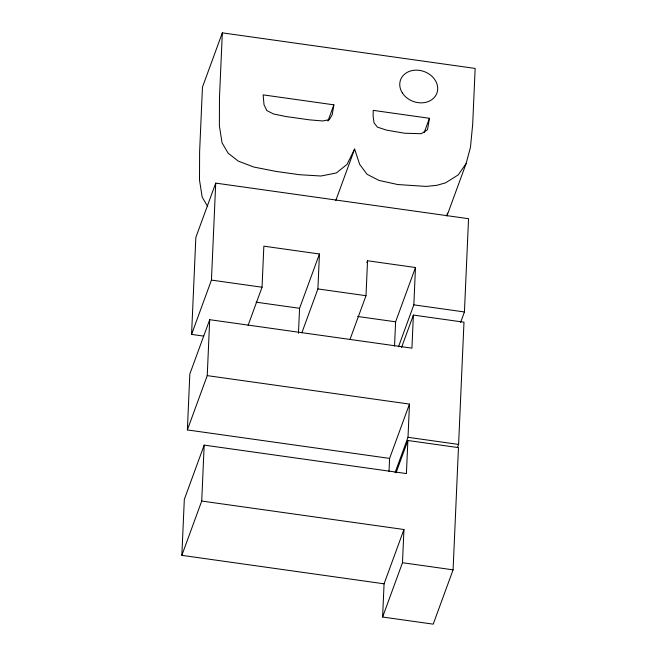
<?xml version="1.0" encoding="UTF-8"?>
<svg xmlns="http://www.w3.org/2000/svg" width="657" height="657" viewBox="0 0 657 657"><rect width="100%" height="100%" fill="white"/><g stroke="black" fill="none" stroke-linecap="round" stroke-linejoin="round"><path stroke-width="0.99" d="M181.849 555.346L184.313 499.41L204.187 445.109L406.412 473.574L407.866 440.494L458.463 447.614L453.084 569.841L433.209 624.15L382.612 617.03L384.074 583.81L403.948 529.509L201.724 501.045L181.849 555.346L384.074 583.81M187.368 429.933L207.242 375.623L409.467 404.088L389.593 458.397L187.368 429.933L189.832 373.997L209.706 319.688L411.931 348.153L413.384 315.073L463.982 322.193L458.602 444.428L457.559 447.286M203.719 336.113L191.573 334.405L195.843 237.415L215.718 183.114L468.54 218.699L464.433 311.968L460.598 322.447M201.724 501.045L204.187 445.109M207.242 375.623L209.706 319.688M191.573 334.405L211.447 280.096L215.718 183.114M222.329 32.85L219.479 97.548L219.381 125.742L222.05 142.832L228.119 153.163L238.228 161.08L253.725 167.026L275.973 171.411L299.411 174.705L320.986 176.01L336.351 172.955L347.052 164.373L354.624 149.057L359.675 164.39L367.017 174.261L378.917 180.404L397.657 184.527L426.015 186.416L436.88 185.307L445.545 182.843L458.241 174.893L466.092 163.618L470.461 147.299L472.695 124.239L475.151 68.435L222.329 32.85L202.455 87.159L199.613 151.857L199.506 180.051L202.175 197.133L207.735 206.602M248.1 325.33L262.044 287.224L263.851 246.17L319.442 253.996L317.906 288.932L301.867 332.762M298.467 333.255L299.567 308.297L319.442 253.996M349.959 339.529L365.998 295.707L367.542 260.763L415.479 267.514L413.836 304.848L398.495 346.765M389.018 471.48L389.593 458.397M394.537 346.034L395.604 321.815L415.479 267.514M382.612 617.03L402.486 562.721L403.948 529.509M395.103 472.555L408.005 437.307L409.467 404.088M333.863 104.833L332.212 114.753L329.28 119.689L322.546 120.954L309.48 119.845L285.894 116.527L273.476 113.957L266.832 110.565L264.024 104.742L263.12 94.871L333.863 104.833L327.933 121.028M429.432 118.285L427.518 129.708L421.293 133.716L404.581 133.231L386.546 130.127L377.43 127.138L374.022 122.884L373.127 115.969L373.217 110.368L429.432 118.285L424.2 132.574M446.99 215.044L447.507 213.123M335.793 200.508L354.624 149.057M366.844 262.669L367.542 260.763M446.916 216.013L466.092 163.618M401.534 347.471L413.384 315.073M396.015 472.884L407.866 440.494M317.906 288.932L365.998 295.707M413.836 304.848L464.433 311.968M211.447 280.096L262.044 287.224M256.107 302.179L299.567 308.297M357.654 316.477L395.604 321.815M408.005 437.307L458.602 444.428M402.486 562.721L453.084 569.841M402.289 92.826A19.349 15.908 20.1 0 0 435.156 96.407A19.349 15.908 20.1 0 0 418.723 70.283A19.349 15.908 20.1 0 0 402.289 92.826"/></g></svg>
